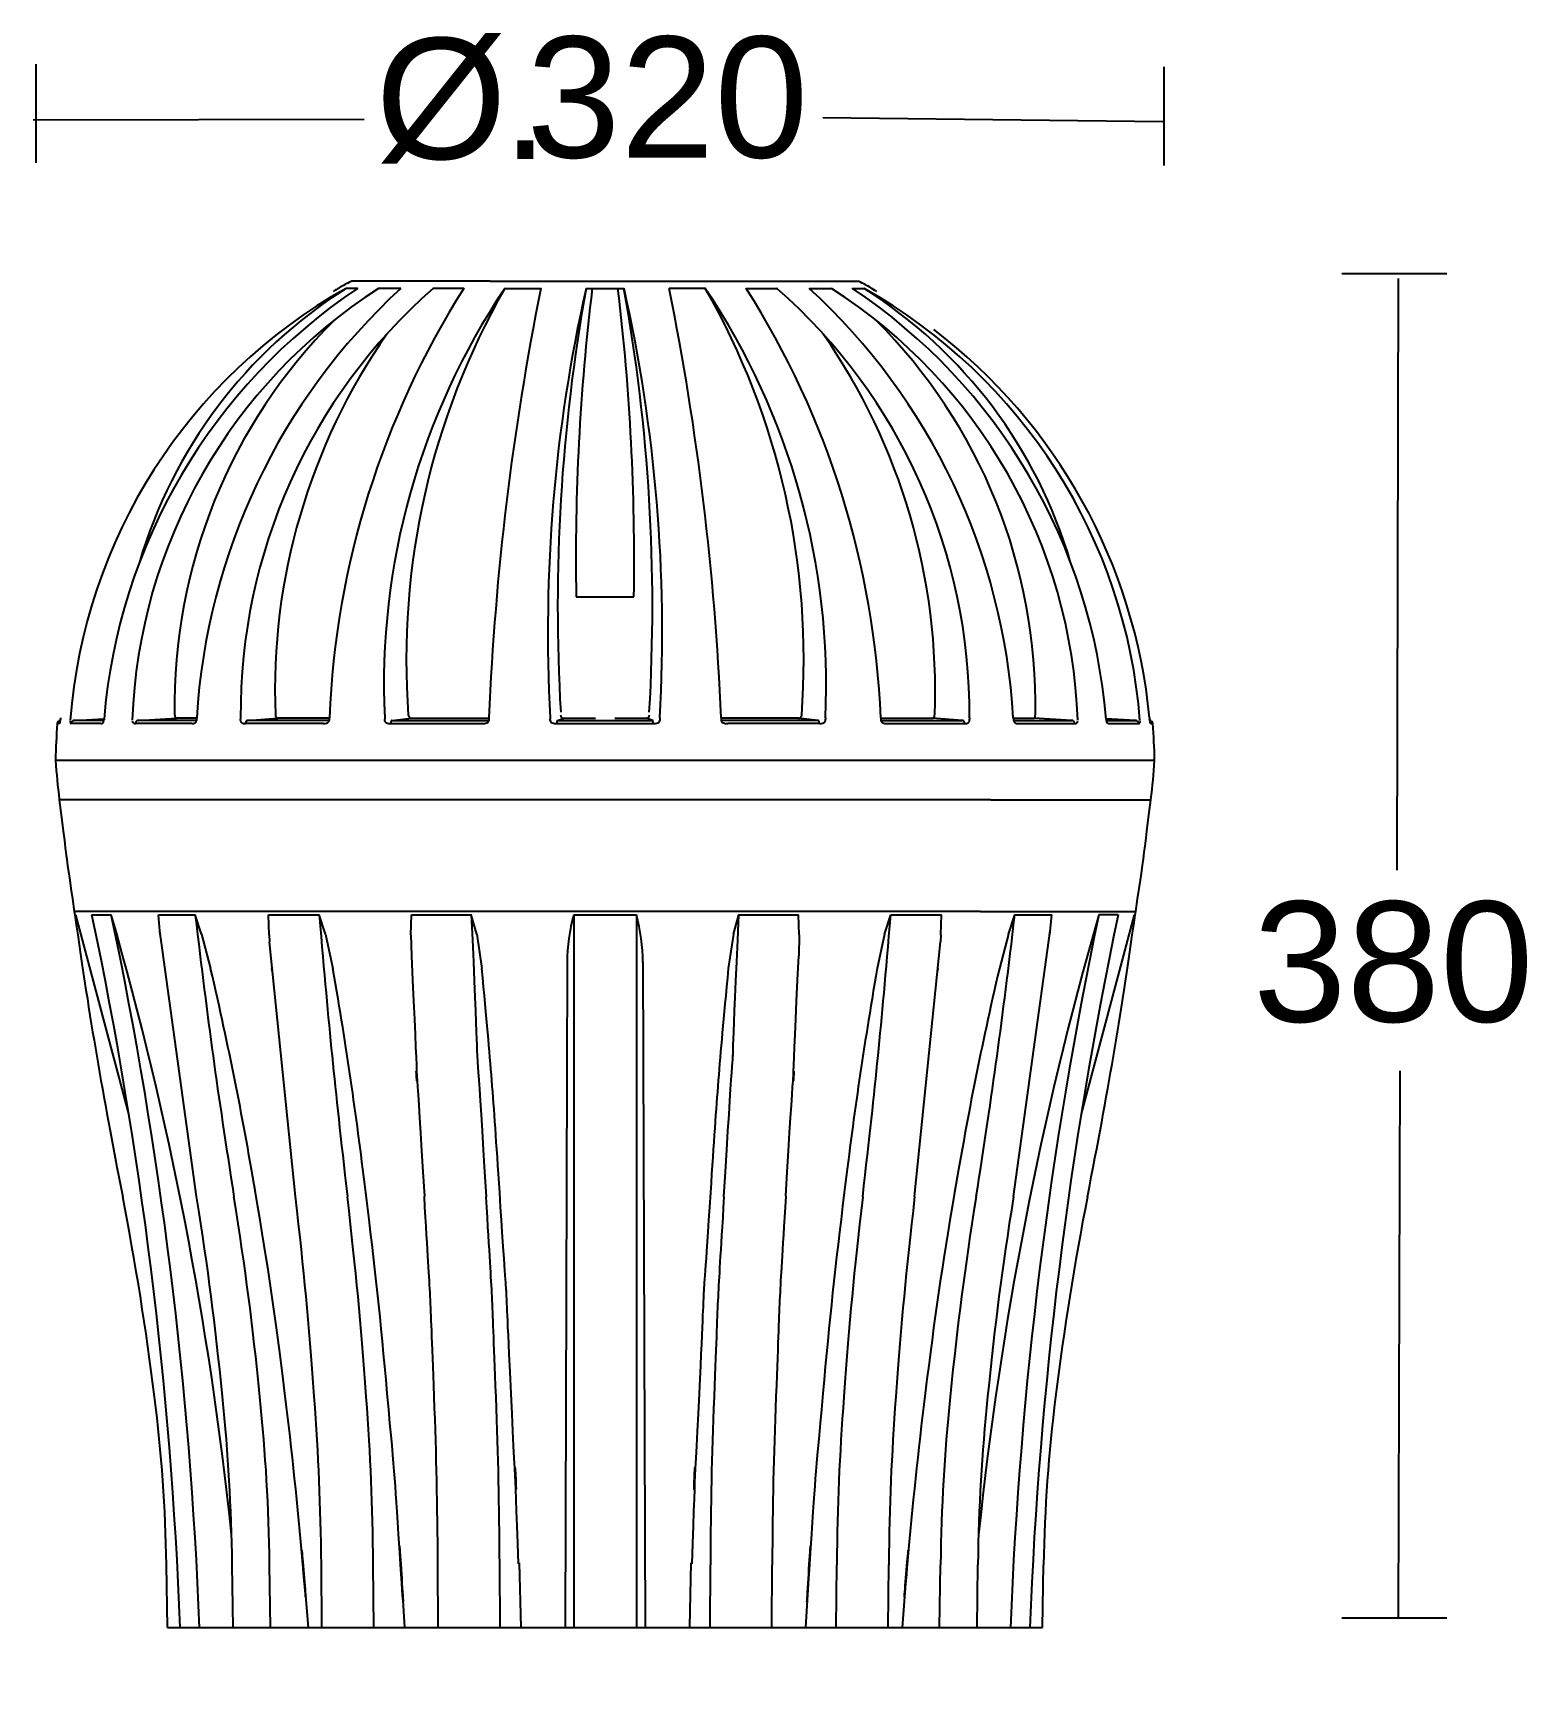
# Model space of a CAD drawing. Extents: x 0 to 126, y 0 to 276.
# Drawn here: x 0.3 to 126.1, y 136.3 to 275.7 of the extents above; entities that cross this region are included whole.
import ezdxf

# ---------------------------------------------------------------- set-up
doc = ezdxf.new("R2010")
doc.units = 0
doc.layers.add('LIVELLO_1', color=160, linetype='Continuous')
doc.styles.add('STD', font='txt')

# ---------------------------------------------------------------- blocks, each defined once
blk = doc.blocks.new('AI9-BLK1')
at = {"layer": 'LIVELLO_1', "color": 7}
for p, q in [((-63.08, 134.58), (-63.08, 126.27)), ((32, 134.35), (32, 126.04)), ((-63.3, 129.89), (-35.39, 129.94)), ((3.24, 130.1), (31.91, 129.76)), ((-35.95, 115.7), (-36.93, 115.7)), ((-36.18, 116.31), (-36.44, 116.31)), ((-32.31, 115.7), (-34.19, 115.7)), ((-24.79, 116.31), (-18.44, 116.31)), ((-23.56, 115.7), (-20.52, 115.7)), ((-18.44, 116.31), (-11.76, 116.31)), ((-16.7, 115.7), (-13.5, 115.7)), ((-11.76, 116.31), (-5.41, 116.31)), ((-6.65, 115.7), (-9.69, 115.7)), ((-5.41, 116.31), (-0.01, 116.31)), ((-0.01, 116.31), (3.92, 116.31)), ((2.11, 115.7), (3.99, 115.7)), ((3.92, 116.31), (5.98, 116.31)), ((5.98, 116.31), (6.24, 116.31)), ((7.34, 115.7), (7.39, 115.7)), ((7.39, 115.68), (7.41, 115.68)), ((46.98, 116.96), (55.83, 116.96)), ((51.75, 116.53), (51.63, 66.69)), ((-17.53, 89.7), (-12.67, 89.7)), ((-60.99, 79.52), (-61, 79.4)), ((-60.99, 79.52), (-61, 79.39)), ((-59.78, 79.3), (-57.32, 79.43)), ((-57.31, 79.52), (-57.32, 79.4)), ((-54.41, 79.3), (-51.22, 79.48)), ((-49.51, 79.48), (-51.22, 79.48)), ((-49.51, 79.52), (-49.52, 79.4)), ((-45.81, 79.52), (-45.81, 79.4)), ((-45.2, 79.3), (-42.67, 79.48)), ((-38.34, 79.48), (-42.67, 79.48)), ((-38.33, 79.52), (-38.34, 79.4)), ((-33.67, 79.52), (-33.67, 79.4)), ((-33.04, 79.3), (-31.41, 79.48)), ((-31.41, 79.48), (-24.89, 79.48)), ((-24.89, 79.52), (-24.89, 79.4)), ((-19.72, 79.52), (-19.72, 79.4)), ((-19.12, 79.3), (-18.56, 79.48)), ((-18.56, 79.48), (-15.91, 79.48)), ((-14.29, 79.48), (-11.64, 79.48)), ((-10.48, 79.52), (-10.48, 79.4)), ((-5.32, 79.52), (-5.31, 79.4)), ((1.21, 79.48), (-5.31, 79.48)), ((2.83, 79.3), (1.21, 79.48)), ((3.47, 79.52), (3.47, 79.4)), ((8.13, 79.52), (8.14, 79.4)), ((8.13, 79.48), (12.47, 79.48)), ((14.99, 79.3), (12.47, 79.48)), ((15.61, 79.52), (15.61, 79.4)), ((19.3, 79.52), (19.31, 79.4)), ((19.31, 79.48), (21.02, 79.48)), ((24.2, 79.3), (21.02, 79.48)), ((27.11, 79.52), (27.12, 79.4)), ((29.57, 79.3), (27.12, 79.43)), ((30.78, 79.52), (30.79, 79.4)), ((30.78, 79.52), (30.79, 79.39)), ((-61.08, 79.03), (-61.26, 79.03)), ((-61.04, 79.15), (-61.03, 79.2)), ((-61, 79.4), (-61.01, 79.28)), ((-57.58, 79.03), (-60.08, 79.03)), ((-57.33, 79.3), (-59.82, 79.3)), ((-59.82, 79.3), (-59.78, 79.3)), ((-57.32, 79.4), (-57.34, 79.28)), ((-49.92, 79.03), (-54.68, 79.03)), ((-49.53, 79.3), (-54.45, 79.3)), ((-54.45, 79.3), (-54.41, 79.3)), ((-49.52, 79.4), (-49.53, 79.28)), ((-45.82, 79.28), (-45.81, 79.4)), ((-38.85, 79.03), (-45.41, 79.03)), ((-38.35, 79.3), (-45.23, 79.3)), ((-45.23, 79.3), (-45.2, 79.3)), ((-38.34, 79.4), (-38.35, 79.28)), ((-33.67, 79.28), (-33.67, 79.4)), ((-33.06, 79.3), (-24.9, 79.3)), ((-33.06, 79.3), (-33.04, 79.3)), ((-25.39, 79.3), (-25.39, 79.3)), ((-24.89, 79.4), (-24.9, 79.28)), ((-19.72, 79.28), (-19.72, 79.4)), ((-19.13, 79.3), (-19.12, 79.3)), ((-10.48, 79.4), (-10.48, 79.28)), ((-5.31, 79.4), (-5.31, 79.28)), ((2.86, 79.3), (-5.31, 79.3)), ((-4.81, 79.3), (-4.81, 79.3)), ((2.96, 79.03), (-4.75, 79.03)), ((2.86, 79.3), (2.83, 79.3)), ((3.47, 79.28), (3.47, 79.4)), ((8.14, 79.4), (8.15, 79.28)), ((8.15, 79.3), (15.03, 79.3)), ((8.65, 79.03), (15.2, 79.03)), ((15.03, 79.3), (14.99, 79.3)), ((15.61, 79.28), (15.61, 79.4)), ((19.31, 79.4), (19.32, 79.28)), ((19.32, 79.3), (24.24, 79.3)), ((19.72, 79.03), (24.48, 79.03)), ((24.24, 79.3), (24.2, 79.3)), ((27.12, 79.4), (27.13, 79.28)), ((27.13, 79.3), (29.62, 79.3)), ((27.38, 79.03), (29.88, 79.03)), ((29.62, 79.3), (29.57, 79.3)), ((30.81, 79.28), (30.79, 79.4)), ((30.83, 79.2), (30.84, 79.15)), ((30.88, 79.03), (31.06, 79.03)), ((-61.41, 75.96), (31.21, 75.96)), ((-61.41, 75.96), (31.21, 75.96)), ((-60.53, 72.62), (-61.09, 72.62)), ((-56.08, 72.62), (-60.53, 72.62)), ((-47.62, 72.62), (-56.08, 72.62)), ((-35.98, 72.62), (-47.62, 72.62)), ((-22.3, 72.62), (-35.98, 72.62)), ((-7.91, 72.62), (-22.3, 72.62)), ((5.78, 72.62), (-7.91, 72.62)), ((17.42, 72.62), (5.78, 72.62)), ((17.42, 72.62), (25.88, 72.62)), ((25.88, 72.62), (30.32, 72.62)), ((30.32, 72.62), (30.89, 72.62)), ((-59.28, 63.21), (-59.83, 63.21)), ((-55.24, 46.17), (-59.71, 62.93)), ((-54.96, 63.21), (-59.28, 63.21)), ((-58.34, 62.93), (-56.71, 62.93)), ((-58.33, 62.93), (-58.33, 62.93)), ((-46.73, 63.21), (-54.96, 63.21)), ((-52.74, 62.93), (-49.64, 62.93)), ((-52.59, 61.24), (-52.74, 62.93)), ((-49.11, 61.28), (-49.64, 62.93)), ((-35.41, 63.21), (-46.73, 63.21)), ((-43.46, 62.93), (-39.19, 62.93)), ((-43.41, 61.24), (-43.46, 62.93)), ((-38.66, 61.28), (-39.19, 62.93)), ((-22.1, 63.21), (-35.41, 63.21)), ((-31.47, 61.24), (-31.4, 62.93)), ((-31.4, 62.93), (-26.37, 62.93)), ((-25.91, 61.28), (-26.37, 62.93)), ((-8.1, 63.21), (-22.1, 63.21)), ((-17.74, 62.93), (-12.46, 62.93)), ((-17.74, 62.93), (-17.74, 2.87)), ((-12.46, 62.93), (-12.46, 2.87)), ((5.21, 63.21), (-8.1, 63.21)), ((-3.83, 62.93), (1.19, 62.93)), ((1.27, 61.24), (1.19, 62.93)), ((16.53, 63.21), (5.21, 63.21)), ((8.46, 61.28), (8.98, 62.93)), ((8.98, 62.93), (13.25, 62.93)), ((8.98, 62.93), (13.26, 62.93)), ((13.21, 61.24), (13.25, 62.93)), ((16.53, 63.21), (24.75, 63.21)), ((19.43, 62.93), (22.54, 62.93)), ((22.38, 61.24), (22.54, 62.93)), ((24.75, 63.21), (29.08, 63.21)), ((25.04, 46.17), (29.51, 62.93)), ((28.14, 62.93), (26.51, 62.93)), ((28.13, 62.93), (28.13, 62.93)), ((29.08, 63.21), (29.63, 63.21)), ((29.51, 62.93), (29.51, 62.93)), ((19.32, 39.19), (22.42, 61.57)), ((-49.11, 61.28), (-48.34, 58.41)), ((-43.41, 61.24), (-43.37, 60.66)), ((-38.66, 61.28), (-38.03, 58.41)), ((-31.47, 61.24), (-31.42, 59.46)), ((-25.91, 61.28), (-25.48, 58.41)), ((-4.29, 61.28), (-4.72, 58.41)), ((1.27, 61.24), (1.22, 59.46)), ((8.46, 61.28), (7.83, 58.41)), ((10.99, 39.19), (13.16, 60.66)), ((13.21, 61.24), (13.16, 60.66)), ((18.91, 61.28), (18.13, 58.41)), ((-18.29, 58.95), (-18.47, 2.87)), ((-11.91, 58.95), (-11.73, 2.87)), ((-43.15, 58.21), (-43.18, 58.41)), ((12.94, 58.21), (12.98, 58.41)), ((51.87, 49.78), (51.74, 3.73)), ((-51.97, 2.87), (-52.06, 8.17)), ((-43.29, 2.87), (-43.37, 8.17)), ((-34.58, 2.87), (-34.63, 8.17)), ((-29.16, 2.87), (-29.19, 8.17)), ((-23.95, 2.87), (-23.98, 8.17)), ((-22.34, 8.34), (-22.21, 2.87)), ((-7.86, 8.34), (-7.99, 2.96)), ((-6.25, 2.87), (-6.22, 8.17)), ((-1.04, 2.87), (-1.01, 8.17)), ((4.37, 2.87), (4.43, 8.17)), ((8.75, 2.87), (8.81, 8.17)), ((13.09, 2.87), (13.17, 8.17)), ((16.25, 2.87), (16.32, 8.17)), ((21.76, 2.87), (21.86, 8.17)), ((-40.43, 6.57), (-40.13, 2.87)), ((-32.23, 6.57), (-32, 2.87)), ((2.02, 6.57), (1.8, 2.87)), ((10.23, 6.57), (9.93, 2.87)), ((-51.97, 2.87), (21.76, 2.87)), ((-51.97, 2.87), (21.77, 2.87)), ((55.83, 3.68), (46.98, 3.68))]:
    blk.add_line(p, q, dxfattribs=at)
for points in [[(-36.93, 115.7), (-36.94, 115.7), (-36.94, 115.69), (-36.95, 115.69), (-36.95, 115.68)], [(-24.79, 116.31), (-30.19, 116.31), (-34.12, 116.31), (-36.18, 116.31)], [(-35.95, 115.7), (-35.95, 115.7), (-35.96, 115.69), (-35.96, 115.69), (-35.96, 115.68)], [(-27, 115.7), (-29.58, 115.7), (-29.58, 115.7), (-29.59, 115.69), (-29.59, 115.69), (-29.6, 115.68)], [(-27, 115.7), (-27, 115.7), (-27, 115.69), (-27, 115.69), (-27, 115.68)], [(-23.56, 115.7), (-23.56, 115.7), (-23.56, 115.69), (-23.56, 115.69), (-23.56, 115.68)], [(-20.52, 115.7), (-20.52, 115.7), (-20.52, 115.69), (-20.52, 115.69), (-20.52, 115.68)], [(-16.7, 115.7), (-16.7, 115.7), (-16.7, 115.69), (-16.7, 115.69), (-16.7, 115.68)], [(-13.5, 115.68), (-13.5, 115.69), (-13.5, 115.69), (-13.5, 115.7), (-13.5, 115.7)], [(-6.64, 115.68), (-6.64, 115.69), (-6.64, 115.69), (-6.65, 115.7), (-6.65, 115.7)], [(-3.2, 115.68), (-3.2, 115.69), (-3.2, 115.69), (-3.21, 115.7), (-3.21, 115.7), (-0.62, 115.7)], [(-0.61, 115.68), (-0.61, 115.69), (-0.62, 115.69), (-0.62, 115.7), (-0.62, 115.7)], [(5.76, 115.68), (5.76, 115.69), (5.75, 115.69), (5.75, 115.7), (5.74, 115.7), (6.73, 115.7)], [(7.35, 115.68), (7.39, 115.68), (7.6, 115.54)], [(-51.37, 79.76), (-51.36, 79.72), (-51.36, 79.68), (-51.35, 79.63), (-51.34, 79.6), (-51.32, 79.56), (-51.31, 79.55), (-51.3, 79.53), (-51.29, 79.52), (-51.29, 79.51), (-51.27, 79.51), (-51.27, 79.5), (-51.27, 79.5), (-51.26, 79.5), (-51.26, 79.49), (-51.25, 79.49), (-51.25, 79.49), (-51.24, 79.48), (-51.24, 79.48), (-51.23, 79.48), (-51.22, 79.48)], [(-42.88, 79.76), (-42.88, 79.74), (-42.88, 79.72), (-42.87, 79.7), (-42.87, 79.68), (-42.86, 79.65), (-42.85, 79.63), (-42.85, 79.62), (-42.83, 79.6), (-42.82, 79.58), (-42.81, 79.56), (-42.8, 79.55), (-42.79, 79.53), (-42.77, 79.52), (-42.76, 79.51), (-42.75, 79.51), (-42.73, 79.5), (-42.72, 79.49), (-42.7, 79.49), (-42.69, 79.48), (-42.68, 79.48), (-42.67, 79.48)], [(-31.68, 79.76), (-31.68, 79.74), (-31.67, 79.72), (-31.67, 79.7), (-31.66, 79.68), (-31.65, 79.65), (-31.64, 79.63), (-31.63, 79.62), (-31.62, 79.6), (-31.61, 79.58), (-31.59, 79.56), (-31.58, 79.55), (-31.56, 79.53), (-31.55, 79.52), (-31.53, 79.51), (-31.51, 79.51), (-31.49, 79.5), (-31.47, 79.49), (-31.45, 79.49), (-31.43, 79.48), (-31.41, 79.48)], [(-19.13, 79.3), (-11.07, 79.3), (-11.08, 79.3), (-11.64, 79.48)], [(1.21, 79.48), (1.23, 79.48), (1.25, 79.49), (1.27, 79.49), (1.29, 79.5), (1.31, 79.51), (1.33, 79.51), (1.35, 79.52), (1.36, 79.53), (1.38, 79.55), (1.39, 79.56), (1.41, 79.58), (1.42, 79.6), (1.43, 79.62), (1.44, 79.63), (1.45, 79.65), (1.46, 79.68), (1.46, 79.7), (1.47, 79.72), (1.47, 79.74), (1.47, 79.76)], [(12.47, 79.48), (12.47, 79.48), (12.49, 79.48), (12.51, 79.49), (12.52, 79.5), (12.54, 79.5), (12.55, 79.51), (12.56, 79.52), (12.58, 79.53), (12.59, 79.54), (12.6, 79.56), (12.62, 79.57), (12.63, 79.59), (12.64, 79.61), (12.65, 79.62), (12.66, 79.65), (12.66, 79.66), (12.67, 79.68), (12.67, 79.71), (12.67, 79.73), (12.68, 79.76)], [(21.02, 79.48), (21.03, 79.48), (21.03, 79.48), (21.04, 79.48), (21.04, 79.49), (21.05, 79.49), (21.05, 79.49), (21.06, 79.5), (21.06, 79.5), (21.07, 79.5), (21.08, 79.51), (21.09, 79.52), (21.1, 79.53), (21.1, 79.54), (21.11, 79.56), (21.12, 79.57), (21.14, 79.61), (21.15, 79.65), (21.16, 79.68), (21.16, 79.72), (21.17, 79.76)], [(-60, 79.21), (-60.01, 79.2), (-60.03, 79.19), (-60.04, 79.17), (-60.05, 79.15), (-60.06, 79.13), (-60.06, 79.11), (-60.07, 79.09), (-60.08, 79.07), (-60.08, 79.05), (-60.08, 79.03)], [(-59.82, 79.3), (-59.84, 79.29), (-59.86, 79.29), (-59.87, 79.29), (-59.9, 79.28), (-59.91, 79.28), (-59.93, 79.26), (-59.95, 79.25), (-59.97, 79.24), (-59.98, 79.23), (-60, 79.21)], [(-54.61, 79.21), (-54.62, 79.2), (-54.63, 79.19), (-54.64, 79.17), (-54.65, 79.15), (-54.66, 79.13), (-54.67, 79.11), (-54.67, 79.09), (-54.68, 79.07), (-54.68, 79.05), (-54.68, 79.03)], [(-54.45, 79.3), (-54.46, 79.29), (-54.48, 79.29), (-54.5, 79.29), (-54.52, 79.28), (-54.53, 79.28), (-54.55, 79.26), (-54.57, 79.25), (-54.58, 79.24), (-54.59, 79.23), (-54.61, 79.21)], [(-45.35, 79.21), (-45.36, 79.2), (-45.37, 79.19), (-45.37, 79.17), (-45.38, 79.15), (-45.39, 79.12), (-45.4, 79.1), (-45.4, 79.07), (-45.41, 79.05), (-45.41, 79.03)], [(-45.23, 79.3), (-45.23, 79.3), (-45.24, 79.29), (-45.25, 79.29), (-45.27, 79.29), (-45.28, 79.28), (-45.29, 79.28), (-45.31, 79.26), (-45.32, 79.25), (-45.33, 79.24), (-45.34, 79.23), (-45.35, 79.21)], [(-33.13, 79.21), (-33.14, 79.19), (-33.15, 79.16), (-33.16, 79.1), (-33.16, 79.06), (-33.16, 79.03)], [(-33.06, 79.3), (-33.06, 79.3), (-33.07, 79.29), (-33.07, 79.29), (-33.07, 79.29), (-33.08, 79.29), (-33.08, 79.29), (-33.09, 79.28), (-33.09, 79.28), (-33.1, 79.28), (-33.11, 79.26), (-33.11, 79.25), (-33.12, 79.24), (-33.12, 79.23), (-33.13, 79.21)], [(-19.13, 79.3), (-19.13, 79.3), (-19.13, 79.29), (-19.13, 79.29), (-19.14, 79.28), (-19.14, 79.28), (-19.14, 79.25), (-19.14, 79.22), (-19.15, 79.21)], [(-19.15, 79.21), (-19.15, 79.18), (-19.15, 79.13), (-19.15, 79.08), (-19.15, 79.03)], [(-11.06, 79.21), (-11.06, 79.24), (-11.06, 79.28), (-11.07, 79.28), (-11.07, 79.29), (-11.07, 79.29), (-11.07, 79.29), (-11.07, 79.3)], [(-11.05, 79.03), (-11.05, 79.08), (-11.05, 79.13), (-11.05, 79.18), (-11.06, 79.21)], [(2.96, 79.03), (2.96, 79.08), (2.95, 79.13), (2.94, 79.18), (2.93, 79.19), (2.93, 79.21), (2.92, 79.23), (2.92, 79.24), (2.91, 79.25), (2.9, 79.26), (2.9, 79.28), (2.89, 79.28), (2.88, 79.28), (2.88, 79.29), (2.87, 79.29), (2.87, 79.29), (2.87, 79.29), (2.86, 79.29), (2.86, 79.3), (2.86, 79.3)], [(15.2, 79.03), (15.2, 79.06), (15.2, 79.08), (15.19, 79.1), (15.19, 79.13), (15.18, 79.16), (15.17, 79.18), (15.16, 79.19), (15.15, 79.21), (15.14, 79.23), (15.13, 79.24), (15.11, 79.25), (15.1, 79.26), (15.09, 79.28), (15.08, 79.28), (15.06, 79.29), (15.05, 79.29), (15.04, 79.29), (15.03, 79.3), (15.03, 79.3)], [(24.48, 79.03), (24.48, 79.05), (24.47, 79.07), (24.47, 79.09), (24.46, 79.11), (24.46, 79.13), (24.45, 79.15), (24.44, 79.17), (24.43, 79.19), (24.42, 79.2), (24.41, 79.21), (24.39, 79.23), (24.38, 79.24), (24.36, 79.25), (24.35, 79.26), (24.33, 79.28), (24.32, 79.28), (24.3, 79.29), (24.28, 79.29), (24.26, 79.29), (24.24, 79.3)], [(-4.29, 61.28), (-3.83, 62.93), (1.19, 62.93)], [(18.91, 61.28), (19.43, 62.93), (22.54, 62.93)]]:
    blk.add_lwpolyline(points, dxfattribs=at)
for points in [[(-36.93, 115.7), (-50.28, 108.2), (-59, 94.55), (-60.18, 79.29)], [(-35.95, 115.7), (-48.25, 107.49), (-56.12, 94.13), (-57.32, 79.4)], [(-34.19, 115.7), (-46.65, 107.7), (-54.4, 94.12), (-54.95, 79.32)], [(-36.93, 115.7), (-45.35, 110.36), (-51.53, 102.17), (-54.34, 92.61)], [(-32.31, 115.7), (-42.52, 106.32), (-48.68, 93.35), (-49.51, 79.52)], [(-29.58, 115.7), (-39.99, 106.56), (-45.9, 93.37), (-45.81, 79.52)], [(-27, 115.7), (-33.89, 104.84), (-37.8, 92.37), (-38.33, 79.52)], [(-37.61, 115.68), (-38.18, 115.31), (-37.43, 115.81), (-38, 115.43)], [(-37.59, 115.7), (-37.6, 115.69), (-37.61, 115.69), (-37.61, 115.68)], [(-36.44, 116.31), (-36.98, 116.04), (-37.07, 115.99), (-37.59, 115.7)], [(-23.55, 115.7), (-30.72, 105.03), (-34.27, 92.36), (-33.67, 79.52)], [(-23.55, 115.7), (-29.78, 104.79), (-32.61, 92.28), (-31.68, 79.75)], [(-20.51, 115.7), (-22.93, 103.61), (-24.35, 91.84), (-24.89, 79.52)], [(-16.7, 115.7), (-19.38, 103.81), (-20.39, 91.69), (-19.72, 79.52)], [(-16.7, 115.7), (-18.82, 103.89), (-19.53, 91.98), (-18.84, 80)], [(-16.18, 115.7), (-17.23, 106.98), (-17.68, 98.49), (-17.53, 89.7)], [(-12.67, 89.7), (-12.53, 98.49), (-12.97, 106.98), (-14.02, 115.7)], [(-11.37, 80), (-10.67, 91.98), (-11.38, 103.89), (-13.51, 115.7)], [(-10.48, 79.52), (-9.82, 91.69), (-10.83, 103.81), (-13.5, 115.7)], [(-5.32, 79.52), (-5.85, 91.84), (-7.28, 103.61), (-9.69, 115.7)], [(3.47, 79.52), (4.06, 92.36), (0.52, 105.03), (-6.65, 115.7)], [(1.47, 79.75), (2.41, 92.28), (-0.42, 104.79), (-6.65, 115.7)], [(8.13, 79.52), (7.6, 92.37), (3.69, 104.84), (-3.2, 115.7)], [(15.61, 79.52), (15.7, 93.37), (9.79, 106.56), (-0.62, 115.7)], [(19.3, 79.52), (18.48, 93.35), (12.31, 106.32), (2.11, 115.7)], [(24.74, 79.32), (24.2, 94.12), (16.45, 107.7), (3.99, 115.7)], [(27.12, 79.4), (25.92, 94.13), (18.05, 107.49), (5.74, 115.7)], [(29.98, 79.29), (28.8, 94.55), (20.08, 108.2), (6.73, 115.7)], [(6.75, 115.69), (6.74, 115.69), (6.74, 115.7), (6.73, 115.7)], [(24.13, 92.61), (21.33, 102.17), (15.15, 110.36), (6.73, 115.7)], [(7.35, 115.68), (7.35, 115.69), (7.34, 115.69), (7.34, 115.7)], [(7.41, 115.68), (7.4, 115.69), (7.4, 115.69), (7.39, 115.7)], [(-37.91, 113.03), (-46.73, 104.22), (-51.59, 92.22), (-51.37, 79.76)], [(21.17, 79.76), (21.39, 92.22), (16.53, 104.22), (7.71, 113.03)], [(-33.49, 111.85), (-40.03, 102.46), (-43.33, 91.2), (-42.88, 79.76)], [(12.68, 79.76), (13.12, 91.2), (9.83, 102.46), (3.28, 111.85)], [(30.78, 79.52), (29.55, 92.49), (22.97, 104.33), (12.61, 112.22)], [(-18.85, 79.76), (-18.85, 79.61), (-18.72, 79.48), (-18.56, 79.48)], [(-11.64, 79.48), (-11.48, 79.48), (-11.36, 79.61), (-11.35, 79.76)], [(-61.26, 79.03), (-61.35, 77.96), (-61.39, 77.03), (-61.41, 75.96)], [(-61.01, 79.29), (-61.14, 79.28), (-61.25, 79.17), (-61.26, 79.03)], [(-61.04, 79.17), (-61.06, 79.12), (-61.08, 79.08), (-61.08, 79.03)], [(-61.08, 79.03), (-61.06, 79.05), (-61.05, 79.07), (-61.04, 79.1)], [(-61.04, 79.1), (-61.02, 79.16), (-61.01, 79.22), (-61.01, 79.28)], [(-61.03, 79.2), (-61.04, 79.16), (-61.04, 79.13), (-61.04, 79.1)], [(-61.03, 79.19), (-61.01, 79.26), (-61, 79.32), (-61, 79.39)], [(-49.92, 79.03), (-49.83, 79.03), (-49.73, 79.05), (-49.65, 79.1)], [(-49.65, 79.1), (-49.58, 79.14), (-49.54, 79.21), (-49.53, 79.28)], [(-45.82, 79.28), (-45.82, 79.21), (-45.77, 79.13), (-45.7, 79.1)], [(-45.7, 79.1), (-45.61, 79.05), (-45.51, 79.03), (-45.41, 79.03)], [(-33.68, 79.28), (-33.66, 79.2), (-33.61, 79.13), (-33.53, 79.1)], [(-25.07, 79.1), (-24.98, 79.12), (-24.92, 79.19), (-24.89, 79.28)], [(-19.72, 79.28), (-19.7, 79.19), (-19.63, 79.12), (-19.55, 79.1)], [(-10.65, 79.1), (-10.57, 79.12), (-10.5, 79.19), (-10.48, 79.28)], [(-5.31, 79.28), (-5.29, 79.19), (-5.22, 79.12), (-5.13, 79.1)], [(-5.14, 79.1), (-5.01, 79.05), (-4.88, 79.03), (-4.75, 79.03)], [(2.96, 79.03), (3.08, 79.03), (3.21, 79.05), (3.33, 79.1)], [(3.32, 79.1), (3.4, 79.13), (3.47, 79.2), (3.48, 79.28)], [(8.14, 79.28), (8.16, 79.2), (8.22, 79.13), (8.3, 79.1)], [(8.3, 79.1), (8.41, 79.05), (8.53, 79.03), (8.65, 79.03)], [(15.2, 79.03), (15.31, 79.03), (15.41, 79.05), (15.5, 79.1)], [(15.5, 79.1), (15.57, 79.13), (15.61, 79.21), (15.61, 79.28)], [(19.32, 79.28), (19.33, 79.21), (19.38, 79.14), (19.45, 79.1)], [(19.45, 79.1), (19.53, 79.05), (19.62, 79.03), (19.72, 79.03)], [(24.48, 79.03), (24.55, 79.03), (24.63, 79.06), (24.68, 79.1)], [(24.68, 79.1), (24.71, 79.13), (24.74, 79.18), (24.75, 79.23)], [(27.13, 79.28), (27.14, 79.21), (27.16, 79.15), (27.21, 79.1)], [(27.21, 79.1), (27.26, 79.06), (27.31, 79.03), (27.38, 79.03)], [(29.88, 79.03), (29.92, 79.04), (29.95, 79.07), (29.96, 79.1)], [(29.96, 79.1), (29.98, 79.15), (29.99, 79.19), (29.98, 79.24)], [(30.8, 79.39), (30.8, 79.32), (30.81, 79.26), (30.83, 79.19)], [(30.81, 79.28), (30.81, 79.22), (30.82, 79.16), (30.84, 79.1)], [(30.84, 79.1), (30.84, 79.13), (30.83, 79.16), (30.83, 79.2)], [(30.88, 79.03), (30.88, 79.08), (30.86, 79.12), (30.83, 79.17)], [(30.84, 79.1), (30.84, 79.07), (30.86, 79.05), (30.88, 79.03)], [(-61.41, 75.96), (-61.33, 74.74), (-61.24, 73.82), (-61.09, 72.62)], [(30.89, 72.62), (31.04, 73.82), (31.13, 74.74), (31.21, 75.96)], [(29.63, 63.21), (30.52, 69.39), (30.12, 66.42), (30.89, 72.61)], [(-59.79, 62.93), (-58.44, 53.62), (-57.55, 48.38), (-55.75, 39.16)], [(-59.71, 62.93), (-59.71, 62.93), (-59.71, 62.93), (-59.71, 62.93)], [(-50.9, 2.87), (-51.71, 23.24), (-54.16, 42.97), (-58.34, 62.93)], [(-49.27, 2.86), (-50.08, 23.23), (-52.53, 42.97), (-56.71, 62.93)], [(-46.58, 10.71), (-48.42, 28.39), (-51.81, 45.84), (-56.71, 62.93)], [(-56.69, 62.93), (-56.69, 62.93), (-56.69, 62.93), (-56.69, 62.93)], [(-49.64, 62.93), (-48.57, 53.85), (-47.79, 48.2), (-46.37, 39.18)], [(-39.19, 62.92), (-38.32, 52.79), (-37.97, 49.26), (-36.81, 39.17)], [(-17.74, 62.93), (-18.11, 61.61), (-18.29, 60.26), (-18.29, 58.9)], [(-11.91, 58.9), (-11.91, 60.26), (-12.1, 61.61), (-12.46, 62.93)], [(-5.08, 39.17), (-3.63, 63.19), (-4.91, 38.88), (-3.83, 62.93)], [(6.61, 39.17), (7.77, 49.26), (8.12, 52.79), (8.98, 62.92)], [(16.17, 39.18), (17.59, 48.2), (18.37, 53.85), (19.43, 62.93)], [(26.51, 62.93), (21.6, 45.84), (18.22, 28.39), (16.38, 10.71)], [(26.51, 62.93), (22.32, 42.97), (19.88, 23.23), (19.06, 2.86)], [(28.14, 62.93), (23.96, 42.97), (21.51, 23.24), (20.69, 2.87)], [(25.55, 39.16), (27.35, 48.38), (28.24, 53.62), (29.58, 62.93)], [(26.49, 62.93), (26.49, 62.93), (26.49, 62.93), (26.49, 62.93)], [(29.58, 62.93), (29.62, 63.13), (29.6, 63.01), (29.63, 63.21)], [(-31.42, 59.48), (-30.32, 36.08), (-31.74, 62.58), (-30.33, 39.21)], [(0.13, 39.21), (1.54, 62.58), (0.12, 36.08), (1.22, 59.48)], [(-44.56, 39.53), (-45.76, 46.57), (-46.74, 51.45), (-48.34, 58.41)], [(-35.26, 39.53), (-36.15, 46.7), (-36.82, 51.29), (-38.03, 58.41)], [(-23.98, 39.52), (-24.56, 48.33), (-24.66, 49.62), (-25.48, 58.41)], [(-4.72, 58.41), (-5.54, 49.62), (-5.65, 48.33), (-6.22, 39.52)], [(7.83, 58.42), (6.62, 51.29), (5.94, 46.7), (5.06, 39.53)], [(18.13, 58.41), (16.53, 51.45), (15.56, 46.57), (14.36, 39.53)], [(-53.06, 22.31), (-53.78, 28.02), (-54.65, 33.5), (-55.75, 39.16)], [(-44.19, 22.32), (-44.83, 28.69), (-45.37, 32.85), (-46.37, 39.17)], [(-42.08, 22.6), (-42.89, 29.18), (-43.45, 32.99), (-44.56, 39.53)], [(-35.22, 22.32), (-35.71, 28.87), (-36.06, 32.65), (-36.81, 39.17)], [(-33.45, 22.6), (-34.01, 28.82), (-34.49, 33.32), (-35.26, 39.52)], [(-24.29, 22.32), (-24.68, 32.55), (-24.51, 28.96), (-25.12, 39.17)], [(-23.02, 22.59), (-23.69, 36.58), (-23.07, 25.55), (-23.98, 39.53)], [(-6.22, 39.53), (-7.14, 25.55), (-6.51, 36.58), (-7.18, 22.59)], [(-5.08, 39.17), (-5.7, 28.96), (-5.52, 32.55), (-5.91, 22.32)], [(0.13, 39.21), (-0.49, 28.99), (-0.31, 32.58), (-0.7, 22.34)], [(5.06, 39.52), (4.29, 33.32), (3.81, 28.82), (3.25, 22.6)], [(6.61, 39.17), (5.86, 32.65), (5.5, 28.87), (5.02, 22.32)], [(10.99, 39.19), (10.24, 32.67), (9.88, 28.88), (9.4, 22.33)], [(14.36, 39.53), (13.25, 32.99), (12.69, 29.18), (11.88, 22.6)], [(19.32, 39.19), (18.32, 32.85), (17.78, 28.7), (17.14, 22.33)], [(25.55, 39.16), (24.45, 33.5), (23.57, 28.03), (22.86, 22.31)], [(-22.4, 8.25), (-23.14, 27.91), (-22.07, 2.95), (-23.02, 22.6)], [(-7.18, 22.6), (-8.13, 2.94), (-7.07, 27.91), (-7.8, 8.25)], [(-52.06, 8.17), (-52.14, 12.95), (-52.47, 17.56), (-53.06, 22.31)], [(-43.37, 8.17), (-43.44, 13.13), (-43.69, 17.4), (-44.19, 22.32)], [(-40.58, 8.25), (-41.01, 13.2), (-41.47, 17.67), (-42.08, 22.6)], [(-34.63, 8.17), (-34.69, 13.28), (-34.85, 17.22), (-35.22, 22.32)], [(-32.33, 8.25), (-32.83, 15.88), (-32.76, 14.98), (-33.45, 22.59)], [(-23.98, 8.17), (-24.01, 13.44), (-24.09, 17.06), (-24.29, 22.31)], [(-5.91, 22.31), (-6.12, 17.06), (-6.2, 13.44), (-6.22, 8.17)], [(-0.7, 22.34), (-0.91, 17.08), (-0.99, 13.44), (-1.01, 8.17)], [(3.25, 22.59), (2.56, 14.98), (2.63, 15.88), (2.13, 8.25)], [(5.02, 22.32), (4.65, 17.22), (4.48, 13.28), (4.43, 8.17)], [(9.4, 22.33), (9.03, 17.23), (8.86, 13.28), (8.81, 8.17)], [(11.88, 22.6), (11.27, 17.67), (10.8, 13.2), (10.37, 8.25)], [(17.14, 22.33), (16.64, 17.4), (16.39, 13.13), (16.32, 8.17)], [(22.86, 22.31), (22.27, 17.56), (21.94, 12.95), (21.86, 8.17)], [(-32.23, 6.56), (-32.86, 16.93), (-31.66, -2.12), (-32.33, 8.25)], [(2.13, 8.25), (1.45, -2.12), (2.66, 16.93), (2.02, 6.56)], [(-40.43, 6.57), (-41.17, 15.58), (-39.79, -0.77), (-40.58, 8.25)], [(10.37, 8.25), (9.59, -0.77), (10.97, 15.58), (10.23, 6.57)]]:
    blk.add_open_spline(points, degree=3, dxfattribs=at)
for points, knots in [([(7.79, 115.43), (7.23, 115.81), (7.98, 115.31), (7.41, 115.68), (7.4, 115.69), (7.4, 115.69), (7.39, 115.7), (6.87, 115.99), (6.78, 116.04), (6.24, 116.31)], [0, 0, 0, 0, 1, 1, 1, 2, 2, 2, 3, 3, 3, 3]), ([(-60.19, 79.24), (-60.19, 79.19), (-60.18, 79.15), (-60.16, 79.1), (-60.16, 79.07), (-60.12, 79.04), (-60.08, 79.03)], [0, 0, 0, 0, 1, 1, 1, 2, 2, 2, 2]), ([(-57.58, 79.03), (-57.52, 79.03), (-57.46, 79.06), (-57.42, 79.1), (-57.37, 79.15), (-57.34, 79.21), (-57.34, 79.28)], [0, 0, 0, 0, 1, 1, 1, 2, 2, 2, 2]), ([(-54.95, 79.23), (-54.94, 79.18), (-54.92, 79.13), (-54.88, 79.1), (-54.82, 79.06), (-54.75, 79.03), (-54.68, 79.03)], [0, 0, 0, 0, 1, 1, 1, 2, 2, 2, 2]), ([(-38.85, 79.03), (-38.73, 79.03), (-38.62, 79.05), (-38.5, 79.1), (-38.43, 79.13), (-38.36, 79.2), (-38.35, 79.28)], [0, 0, 0, 0, 1, 1, 1, 2, 2, 2, 2]), ([(-33.53, 79.1), (-33.41, 79.05), (-33.29, 79.03), (-33.16, 79.03), (-33.16, 79.03), (-25.46, 79.03), (-25.46, 79.03), (-25.32, 79.03), (-25.19, 79.05), (-25.07, 79.1)], [0, 0, 0, 0, 1, 1, 1, 2, 2, 2, 3, 3, 3, 3]), ([(-19.55, 79.1), (-19.42, 79.05), (-19.29, 79.03), (-19.15, 79.03), (-19.15, 79.03), (-11.05, 79.03), (-11.05, 79.03), (-10.91, 79.03), (-10.78, 79.05), (-10.65, 79.1)], [0, 0, 0, 0, 1, 1, 1, 2, 2, 2, 3, 3, 3, 3]), ([(29.89, 79.03), (29.88, 79.1), (29.85, 79.17), (29.8, 79.21), (29.75, 79.27), (29.68, 79.29), (29.62, 79.3)], [0, 0, 0, 0, 1, 1, 1, 2, 2, 2, 2]), ([(31.21, 75.96), (31.19, 77.03), (31.14, 77.96), (31.06, 79.03), (31.05, 79.17), (30.94, 79.28), (30.81, 79.29)], [0, 0, 0, 0, 1, 1, 1, 2, 2, 2, 2]), ([(-61.09, 72.61), (-60.32, 66.42), (-60.72, 69.39), (-59.83, 63.21), (-59.8, 63.01), (-59.82, 63.13), (-59.79, 62.93)], [0, 0, 0, 0, 1, 1, 1, 2, 2, 2, 2]), ([(-31.4, 62.93), (-31.4, 62.93), (-26.37, 62.93), (-26.37, 62.93), (-25.3, 38.88), (-26.58, 63.19), (-25.12, 39.17)], [0, 0, 0, 0, 1, 1, 1, 2, 2, 2, 2]), ([(-46.45, 2.87), (-46.45, 2.87), (-46.52, 8.17), (-46.52, 8.17), (-46.6, 13.13), (-46.84, 17.4), (-47.34, 22.33), (-47.98, 28.7), (-48.52, 32.85), (-49.52, 39.19), (-49.52, 39.19), (-52.63, 61.57), (-52.63, 61.57)], [0, 0, 0, 0, 1, 1, 1, 2, 2, 2, 3, 3, 3, 4, 4, 4, 4]), ([(-39.6, 22.33), (-40.09, 28.88), (-40.44, 32.67), (-41.19, 39.19), (-41.19, 39.19), (-43.37, 60.66), (-43.37, 60.66)], [0, 0, 0, 0, 1, 1, 1, 2, 2, 2, 2]), ([(-29.19, 8.17), (-29.22, 13.44), (-29.3, 17.08), (-29.5, 22.34), (-29.89, 32.58), (-29.72, 28.99), (-30.33, 39.21)], [0, 0, 0, 0, 1, 1, 1, 2, 2, 2, 2]), ([(16.17, 39.17), (15.17, 32.85), (14.63, 28.69), (13.98, 22.32), (13.49, 17.4), (13.24, 13.13), (13.17, 8.17)], [0, 0, 0, 0, 1, 1, 1, 2, 2, 2, 2]), ([(-38.96, 2.87), (-38.96, 2.87), (-39.01, 8.17), (-39.01, 8.17), (-39.07, 13.28), (-39.23, 17.23), (-39.61, 22.33)], [0, 0, 0, 0, 1, 1, 1, 2, 2, 2, 2])]:
    blk.add_open_spline(points, degree=3, knots=knots, dxfattribs=at)
at = {"layer": 'LIVELLO_1', "color": 7, "attachment_point": 1, "style": 'STD'}
for s, insert, char_height in [('\\fArial|b0|i0;\\H10.1926;\\C7;Ø', (-34.45, 136.79), 10.1926), ('\\fArial|b0|i0;\\H10.1926;\\C7;320', (-21.72, 136.91), 10.1926), ('\\fArial|b0|i0;\\H10.1926;\\C7;.', (-23.79, 136.79), 10.1926), ('\\fArial|b0|i0;\\H10.1413;\\C7;380', (39.51, 64.05), 10.1413)]:
    blk.add_mtext(s, dxfattribs=dict(at, insert=insert, char_height=char_height))

msp = doc.modelspace()

# ---------------------------------------------------------------- block references
at = {"layer": 'LIVELLO_1', "color": 7}
msp.add_blockref('AI9-BLK1', (63.555466, 138.467173), dxfattribs=at)

doc.saveas('drawing.dxf')
